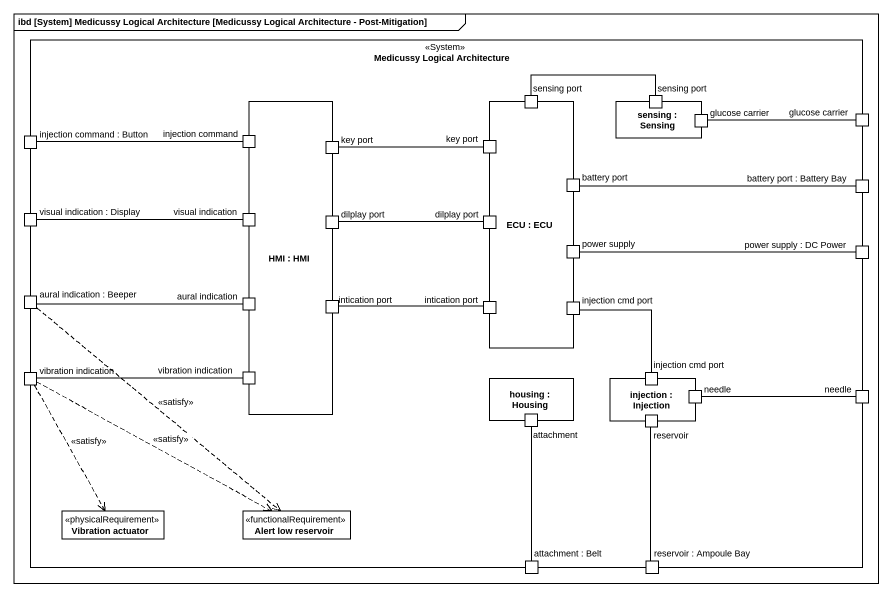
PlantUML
@startuml
mainframe ibd [System] Medicussy Logical Architecture [Medicussy Logical Architecture - Post-Mitigation]
allowmixing
hide circle
hide empty members
rectangle "Medicussy Logical Architecture" as Medicussy_Logical <<System>> {
  rectangle "HMI : HMI" as HMI {
    port "injection command" as injection_command #FFFFFF
    port "key port" as key_port #FFFFFF
    port "visual indication" as visual_indication #FFFFFF
    port "dilplay port" as dilplay_port #FFFFFF
    port "aural indication" as aural_indication #FFFFFF
    port "intication port" as intication_port #FFFFFF
    port "vibration indication" as vibration_indication_2 #FFFFFF
  }
  rectangle "ECU : ECU" as ECU {
    port "sensing port" as sensing_port #FFFFFF
    port "key port" as key_port_2 #FFFFFF
    port "battery port" as battery_port #FFFFFF
    port "dilplay port" as dilplay_port_2 #FFFFFF
    port "power supply" as power_supply #FFFFFF
    port "intication port" as intication_port_2 #FFFFFF
    port "injection cmd port" as injection_cmd_port #FFFFFF
  }
  rectangle "sensing : Sensing" as sensing {
    port "sensing port" as sensing_port_2 #FFFFFF
    port "glucose carrier" as glucose_carrier #FFFFFF
  }
  port "glucose carrier" as glucose_carrier_2 #FFFFFF
  port "injection command : Button" as injection_command_Button #FFFFFF
  port "battery port : Battery Bay" as battery_port_Battery_Bay #FFFFFF
  port "visual indication : Display" as visual_indication_Display #FFFFFF
  port "power supply : DC Power" as power_supply_DC_Power #FFFFFF
  port "aural indication : Beeper" as aural_indication_Beeper #FFFFFF
  port "vibration indication" as vibration_indication #FFFFFF
  rectangle "housing : Housing" as housing {
    port attachment #FFFFFF
  }
  rectangle "injection : Injection" as injection {
    port "injection cmd port" as injection_cmd_port_2 #FFFFFF
    port needle #FFFFFF
    port reservoir #FFFFFF
  }
  port "needle" as needle_2 #FFFFFF
  class "Vibration actuator" as Vibration_actuator <<physicalRequirement>>
  class "Alert low reservoir" as Alert_low_reservoir <<functionalRequirement>>
  port "attachment : Belt" as attachment_Belt #FFFFFF
  port "reservoir : Ampoule Bay" as reservoir_Ampoule_Bay #FFFFFF
}
sensing_port -right- sensing_port_2
glucose_carrier -right- glucose_carrier_2
injection_command_Button -right- injection_command
key_port_2 -left- key_port
battery_port -right- battery_port_Battery_Bay
visual_indication_Display -right- visual_indication
dilplay_port_2 -left- dilplay_port
power_supply -right- power_supply_DC_Power
aural_indication_Beeper -right- aural_indication
aural_indication_Beeper ..> Alert_low_reservoir : <<satisfy>>
intication_port_2 -left- intication_port
injection_cmd_port -- injection_cmd_port_2
vibration_indication ..> Vibration_actuator : <<satisfy>>
vibration_indication .right.> Alert_low_reservoir : <<satisfy>>
vibration_indication_2 -left- vibration_indication
needle -right- needle_2
attachment -- attachment_Belt
reservoir -- reservoir_Ampoule_Bay
@enduml
